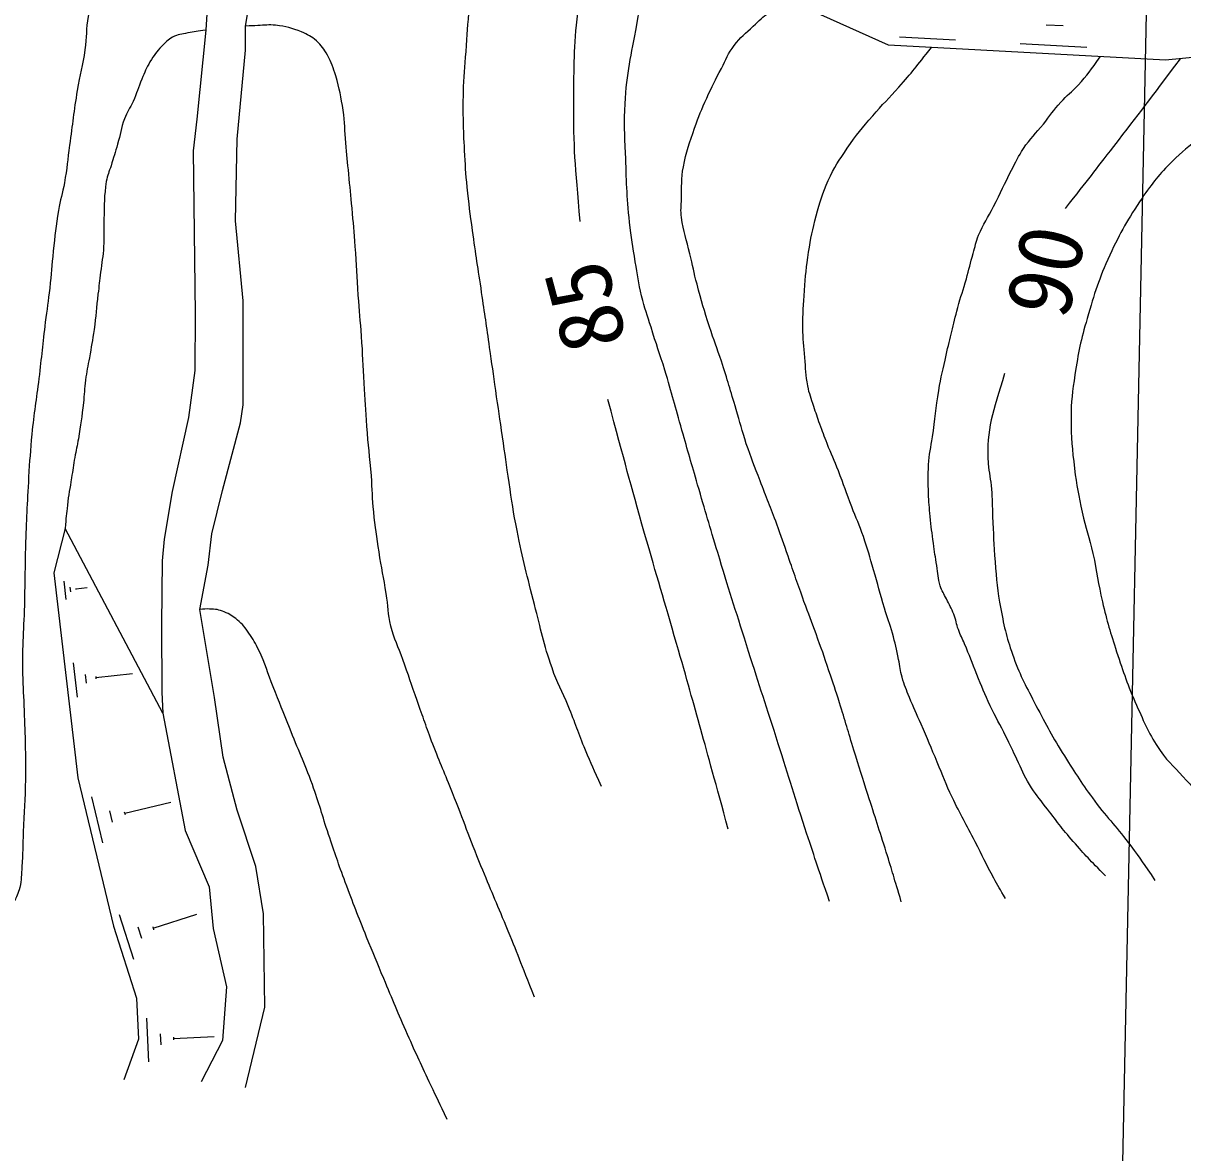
# Model space of a CAD drawing. Units: millimetres, scale not verified. Extents: x 40000 to 680000, y 20000 to 380000.
# Drawn here: x 119110 to 151718, y 238926 to 270680 of the extents above; entities that cross this region are included whole.
import ezdxf
from ezdxf.enums import TextEntityAlignment as Align

# ---------------------------------------------------------------- set-up
doc = ezdxf.new("R2010")
doc.units = ezdxf.units.MM
doc.header["$LTSCALE"] = 1000
doc.layers.add('M-BGD', color=7, linetype='Continuous', lineweight=25)
doc.layers.add('M-STR-STRC', color=7, linetype='Continuous', lineweight=25)
doc.styles.add('ＭＳ ゴシック', font='')
doc.styles.get('ＭＳ ゴシック').set_extended_font_data('MS Gothic')

msp = doc.modelspace()

# ---------------------------------------------------------------- linework, layer by layer
at = {"layer": 'M-BGD'}
for p, q in [((147880, 270637), (148350, 270612)), ((143754, 270297), (145327, 270212)), ((147145, 270112), (149023, 270010)), ((123039, 251287), (120293, 256480)), ((120249, 254997), (120309, 254483)), ((120426, 254823), (120441, 254694)), ((120586, 254793), (120589, 254760)), ((120588, 254777), (120910, 254814)), ((120519, 252695), (120632, 251736)), ((121151, 252283), (122185, 252404)), ((120849, 252369), (120877, 252129)), ((121148, 252313), (121155, 252253)), ((121031, 248934), (121342, 247639)), ((121536, 248542), (121614, 248218)), ((121954, 248514), (121974, 248433)), ((121964, 248473), (123260, 248785)), ((121807, 245625), (122209, 244367)), ((122763, 245237), (123996, 245630)), ((122336, 245274), (122436, 244959)), ((122751, 245276), (122776, 245197)), ((122573, 242710), (122636, 241486)), ((122964, 242270), (122980, 241964)), ((123337, 242174), (123341, 242098)), ((123339, 242136), (124476, 242194))]:
    msp.add_line(p, q, dxfattribs=at)
for points in [[(202848, 278887), (197236, 276034), (194295, 275478), (192258, 275328), (179791, 273945), (170880, 272269), (160494, 270551), (151234, 269639), (143444, 270064), (138090, 272468)], [(125365, 240759), (125902, 243018), (125872, 245646), (125649, 246977), (125127, 248562), (124732, 250045), (124486, 251726), (124076, 254197), (124307, 255447), (124419, 256327), (124717, 257546), (125224, 259450), (125291, 259950), (125291, 262880), (125082, 265128), (125127, 267417), (125365, 269918), (125357, 270597), (125731, 272774)], [(124366, 272453), (124246, 270480), (123994, 267980), (123889, 267089), (123949, 262507), (123934, 260915), (123755, 259600), (123300, 257519), (123077, 256174), (123017, 255562), (122995, 253780), (123009, 251879), (123039, 251287), (123666, 247988), (124344, 246403), (124456, 245229), (124829, 243596), (124717, 242086), (124113, 240923)], [(120293, 256480), (119970, 255232), (120647, 249465), (121647, 245301), (122294, 243271), (122353, 242123), (121941, 240976)]]:
    msp.add_lwpolyline(points, dxfattribs=at)
for points, knots in [([(121864, 284741), (121970, 284591), (122019, 284518), (122058, 284353), (122098, 284179), (122077, 284072), (122044, 283896), (121990, 283612), (121928, 283459), (121822, 283189), (121659, 282774), (121497, 282572), (121337, 282157), (121224, 281864), (121186, 281692), (121087, 281394), (120980, 281069), (120929, 280884), (120810, 280563), (120648, 280126), (120549, 279883), (120353, 279461), (120212, 279158), (120108, 279000), (119965, 278699), (119891, 278543), (119830, 278463), (119785, 278297), (119651, 277806), (119638, 277517), (119563, 277015), (119503, 276610), (119468, 276383), (119424, 275975), (119384, 275597), (119399, 275382), (119355, 275005), (119319, 274699), (119279, 274530), (119216, 274229), (119086, 273604), (118977, 273262), (118828, 272642), (118679, 272020), (118615, 271667), (118454, 271048), (118312, 270501), (118216, 270200), (118066, 269655), (117973, 269320), (117890, 269139), (117830, 268796), (117741, 268282), (117750, 267986), (117706, 267465), (117656, 266884), (117640, 266557), (117595, 265976), (117553, 265429), (117513, 265123), (117484, 264576), (117461, 264143), (117525, 263897), (117470, 263467), (117442, 263244), (117383, 263127), (117318, 262913), (117184, 262476), (117071, 262245), (116930, 261811), (116803, 261423), (116741, 261204), (116625, 260813), (116535, 260511), (116490, 260340), (116403, 260037), (116349, 259847), (116294, 259747), (116264, 259552), (116202, 259137), (116246, 258897), (116237, 258478), (116223, 257882), (116206, 257549), (116209, 256953), (116211, 256406), (116225, 256100), (116237, 255553), (116252, 254782), (116262, 254350), (116278, 253578), (116295, 252788), (116286, 252345), (116320, 251555), (116337, 251140), (116388, 250909), (116389, 250494), (116390, 250110), (116390, 249894), (116361, 249510), (116347, 249317), (116320, 249211), (116292, 249018), (116223, 248536), (116196, 248264), (116112, 247785), (116037, 247358), (115969, 247124), (115862, 246704), (115723, 246155), (115619, 245854), (115461, 245311), (115359, 244964), (115292, 244773), (115197, 244424), (115085, 244010), (115039, 243773), (114934, 243357), (114787, 242771), (114737, 242586), (114546, 241860)], [0, 0, 0, 0, 1, 1, 1, 2, 2, 2, 3, 3, 3, 4, 4, 4, 5, 5, 5, 6, 6, 6, 7, 7, 7, 8, 8, 8, 9, 9, 9, 10, 10, 10, 11, 11, 11, 12, 12, 12, 13, 13, 13, 14, 14, 14, 15, 15, 15, 16, 16, 16, 17, 17, 17, 18, 18, 18, 19, 19, 19, 20, 20, 20, 21, 21, 21, 22, 22, 22, 23, 23, 23, 24, 24, 24, 25, 25, 25, 26, 26, 26, 27, 27, 27, 28, 28, 28, 29, 29, 29, 30, 30, 30, 31, 31, 31, 32, 32, 32, 33, 33, 33, 34, 34, 34, 35, 35, 35, 36, 36, 36, 37, 37, 37, 38, 38, 38, 39, 39, 39, 40, 40, 40, 40]), ([(132340, 283387), (131799, 283311), (131646, 283283), (131205, 283195), (130493, 283052), (130098, 282945), (129407, 282724), (128678, 282490), (128287, 282307), (127587, 281996), (126904, 281692), (126515, 281526), (125874, 281139), (125439, 280877), (125252, 280646), (124825, 280369), (124467, 280136), (124210, 280085), (123885, 279806), (123658, 279611), (123584, 279449), (123400, 279213), (123191, 278946), (123046, 278815), (122878, 278521), (122671, 278158), (122615, 277923), (122482, 277527), (122347, 277123), (122294, 276889), (122195, 276475), (122116, 276147), (122085, 275960), (122015, 275630), (121931, 275235), (121891, 275012), (121799, 274618), (121690, 274149), (121610, 273891), (121502, 273422), (121367, 272836), (121310, 272503), (121179, 271916), (121087, 271508), (121004, 271286), (120936, 270873), (120875, 270509), (120898, 270298), (120846, 269933), (120781, 269484), (120703, 269239), (120630, 268791), (120532, 268191), (120498, 267852), (120414, 267249), (120357, 266838), (120343, 266606), (120270, 266197), (120216, 265889), (120151, 265723), (120100, 265415), (120026, 264970), (120005, 264717), (119956, 264268), (119912, 263865), (119902, 263638), (119857, 263234), (119815, 262859), (119777, 262651), (119731, 262277), (119655, 261659), (119625, 261312), (119551, 260694), (119478, 260081), (119413, 259740), (119353, 259125), (119308, 258655), (119291, 258391), (119263, 257920), (119219, 257153), (119195, 256723), (119173, 255955), (119157, 255373), (119159, 255046), (119146, 254463), (119129, 253653), (119078, 253200), (119092, 252390), (119100, 251988), (119124, 251763), (119137, 251361), (119163, 250602), (119181, 250177), (119173, 249418), (119167, 248840), (119134, 248517), (119110, 247939), (119095, 247560), (119104, 247346), (119074, 246968), (119056, 246739), (119067, 246606), (119012, 246384), (118968, 246211), (118923, 246119), (118841, 245961), (118704, 245696), (118576, 245579), (118409, 245332), (118271, 245127), (118190, 245014), (118058, 244806), (117888, 244535), (117784, 244387), (117636, 244104), (117496, 243837), (117427, 243682), (117312, 243403), (117194, 243118), (117116, 242962), (117033, 242665), (116978, 242467), (116968, 242350), (116925, 242148), (116851, 241800), (116825, 241690), (116728, 241258)], [0, 0, 0, 0, 1, 1, 1, 2, 2, 2, 3, 3, 3, 4, 4, 4, 5, 5, 5, 6, 6, 6, 7, 7, 7, 8, 8, 8, 9, 9, 9, 10, 10, 10, 11, 11, 11, 12, 12, 12, 13, 13, 13, 14, 14, 14, 15, 15, 15, 16, 16, 16, 17, 17, 17, 18, 18, 18, 19, 19, 19, 20, 20, 20, 21, 21, 21, 22, 22, 22, 23, 23, 23, 24, 24, 24, 25, 25, 25, 26, 26, 26, 27, 27, 27, 28, 28, 28, 29, 29, 29, 30, 30, 30, 31, 31, 31, 32, 32, 32, 33, 33, 33, 34, 34, 34, 35, 35, 35, 36, 36, 36, 37, 37, 37, 38, 38, 38, 39, 39, 39, 40, 40, 40, 41, 41, 41, 42, 42, 42, 42]), ([(141784, 245986), (141444, 246991), (141358, 247248), (141093, 248059), (140769, 249052), (140601, 249613), (140283, 250608), (139959, 251622), (139771, 252189), (139450, 253204), (139129, 254217), (138949, 254784), (138640, 255801), (138414, 256543), (138291, 256960), (138074, 257705), (137899, 258305), (137804, 258641), (137633, 259241), (137445, 259898), (137352, 260269), (137154, 260922), (137011, 261397), (136911, 261657), (136764, 262131), (136657, 262474), (136585, 262663), (136500, 263012), (136409, 263384), (136385, 263598), (136323, 263976), (136253, 264407), (136206, 264649), (136160, 265084), (136080, 265841), (136077, 266268), (136046, 267029), (136024, 267570), (136005, 267874), (136034, 268414), (136081, 269290), (136208, 269772), (136361, 270636), (136474, 271270), (136513, 271633), (136701, 272248), (136840, 272703), (136900, 272971), (137129, 273387), (137305, 273708), (137409, 273889), (137645, 274168), (137758, 274301), (137828, 274373), (137973, 274470), (138170, 274603), (138291, 274685), (138525, 274728), (138985, 274813), (139255, 274743), (139722, 274746), (140414, 274751), (140802, 274721), (141493, 274746), (142064, 274767), (142388, 274761), (142952, 274850), (143354, 274914), (143572, 274987), (143970, 275067), (146513, 275580), (147947, 275814), (150498, 276282), (152662, 276680), (153874, 276902), (156043, 277272), (158304, 277658), (159574, 277855), (161841, 278204), (163676, 278486), (164705, 278632), (166541, 278904), (167504, 279047), (168044, 279122), (169006, 279269), (169943, 279412), (170472, 279469), (171402, 279651), (172240, 279814), (172703, 279937), (173532, 280143), (174384, 280354), (174867, 280454), (175708, 280710), (176349, 280905), (176707, 281025), (177328, 281277), (177925, 281519), (178261, 281664), (178810, 282000), (179216, 282249), (179361, 282351), (179809, 282698)], [0, 0, 0, 0, 1, 1, 1, 2, 2, 2, 3, 3, 3, 4, 4, 4, 5, 5, 5, 6, 6, 6, 7, 7, 7, 8, 8, 8, 9, 9, 9, 10, 10, 10, 11, 11, 11, 12, 12, 12, 13, 13, 13, 14, 14, 14, 15, 15, 15, 16, 16, 16, 17, 17, 17, 18, 18, 18, 19, 19, 19, 20, 20, 20, 21, 21, 21, 22, 22, 22, 23, 23, 23, 24, 24, 24, 25, 25, 25, 26, 26, 26, 27, 27, 27, 28, 28, 28, 29, 29, 29, 30, 30, 30, 31, 31, 31, 32, 32, 32, 33, 33, 33, 34, 34, 34, 34]), ([(135370, 249219), (135147, 249710), (135089, 249842), (134920, 250246), (134721, 250726), (134638, 251006), (134439, 251486), (134266, 251906), (134130, 252126), (133980, 252555), (133741, 253236), (133667, 253636), (133488, 254335), (133281, 255144), (133161, 255596), (132996, 256415), (132890, 256941), (132853, 257241), (132772, 257772), (132696, 258271), (132662, 258551), (132590, 259050), (132516, 259560), (132471, 259844), (132397, 260354), (132329, 260828), (132294, 261094), (132226, 261568), (132140, 262169), (132090, 262506), (132002, 263107), (131902, 263790), (131838, 264171), (131745, 264855), (131681, 265328), (131642, 265593), (131596, 266069), (131556, 266473), (131541, 266700), (131521, 267106), (131489, 267742), (131478, 268099), (131489, 268736), (131496, 269184), (131532, 269433), (131564, 269880), (131598, 270367), (131608, 270640), (131660, 271125), (131705, 271545), (131773, 271775), (131820, 272194), (131901, 272909), (131921, 273312), (131980, 274028), (132019, 274491), (132074, 274750), (132077, 275215), (132080, 275854), (132050, 276212), (132013, 276850), (131990, 277245), (131984, 277468), (131938, 277861), (131892, 278245), (131876, 278466), (131756, 278834), (131658, 279132), (131558, 279283), (131392, 279550), (131257, 279768), (131177, 279891), (130997, 280074), (130803, 280270), (130674, 280360), (130452, 280523), (130257, 280665), (130186, 280711), (129938, 280865)], [0, 0, 0, 0, 1, 1, 1, 2, 2, 2, 3, 3, 3, 4, 4, 4, 5, 5, 5, 6, 6, 6, 7, 7, 7, 8, 8, 8, 9, 9, 9, 10, 10, 10, 11, 11, 11, 12, 12, 12, 13, 13, 13, 14, 14, 14, 15, 15, 15, 16, 16, 16, 17, 17, 17, 18, 18, 18, 19, 19, 19, 20, 20, 20, 21, 21, 21, 22, 22, 22, 23, 23, 23, 24, 24, 24, 25, 25, 25, 26, 26, 26, 26]), ([(134770, 265110), (134636, 266709), (134581, 267172), (134592, 268497), (134600, 269464), (134593, 270009), (134704, 270970), (134780, 271637), (134837, 272011), (134993, 272664), (135141, 273282), (135216, 273636), (135461, 274223), (135735, 274879), (135993, 275198), (136397, 275783), (136639, 276134), (136768, 276347), (137088, 276630), (137490, 276985), (137752, 277064), (138298, 277262)], [0, 0, 0, 0, 1, 1, 1, 2, 2, 2, 3, 3, 3, 4, 4, 4, 5, 5, 5, 6, 6, 6, 7, 7, 7, 7]), ([(143802, 245980), (143601, 246657), (143549, 246831), (143381, 247374), (143185, 248009), (143065, 248362), (142864, 248996), (142709, 249484), (142621, 249757), (142469, 250245), (142308, 250765), (142231, 251060), (142066, 251578), (141954, 251931), (141887, 252127), (141768, 252477), (141630, 252882), (141554, 253109), (141408, 253512), (141279, 253869), (141197, 254066), (141066, 254423), (140886, 254920), (140795, 255201), (140619, 255699), (140496, 256049), (140433, 256246), (140304, 256593), (140125, 257074), (140012, 257338), (139830, 257817), (139676, 258223), (139583, 258448), (139444, 258860), (139319, 259233), (139269, 259448), (139155, 259824), (138995, 260354), (138915, 260654), (138743, 261179), (138619, 261558), (138533, 261764), (138410, 262144), (138259, 262607), (138185, 262870), (138059, 263340), (137970, 263673), (137936, 263864), (137857, 264200), (137764, 264598), (137677, 264815), (137621, 265221), (137593, 265421), (137615, 265536), (137621, 265738), (137630, 266092), (137610, 266294), (137673, 266642), (137752, 267078), (137845, 267313), (137989, 267733), (138104, 268069), (138187, 268250), (138331, 268575), (138478, 268907), (138574, 269086), (138743, 269408), (138877, 269663), (138928, 269823), (139102, 270052), (139283, 270289), (139421, 270391), (139637, 270596), (139976, 270917), (140112, 271013), (140558, 271359)], [0, 0, 0, 0, 1, 1, 1, 2, 2, 2, 3, 3, 3, 4, 4, 4, 5, 5, 5, 6, 6, 6, 7, 7, 7, 8, 8, 8, 9, 9, 9, 10, 10, 10, 11, 11, 11, 12, 12, 12, 13, 13, 13, 14, 14, 14, 15, 15, 15, 16, 16, 16, 17, 17, 17, 18, 18, 18, 19, 19, 19, 20, 20, 20, 21, 21, 21, 22, 22, 22, 23, 23, 23, 24, 24, 24, 25, 25, 25, 25]), ([(157879, 271510), (156964, 270939), (156731, 270794), (156000, 270328), (155465, 269987), (155142, 269830), (154635, 269449), (153931, 268918), (153589, 268555), (152908, 267993), (152332, 267520), (151950, 267323), (151422, 266796), (151053, 266428), (150865, 266198), (150573, 265765), (150170, 265168), (149967, 264813), (149664, 264159), (149354, 263489), (149235, 263089), (149028, 262380), (148851, 261774), (148779, 261424), (148684, 260799), (148612, 260324), (148576, 260054), (148577, 259573), (148577, 259019), (148606, 258708), (148673, 258159), (148733, 257676), (148785, 257408), (148888, 256933), (148988, 256475), (149085, 256228), (149190, 255771), (149310, 255243), (149333, 254938), (149459, 254410), (149590, 253858), (149679, 253552), (149856, 253012), (150052, 252418), (150163, 252084), (150416, 251512), (150643, 250996), (150767, 250699), (151083, 250232), (151328, 249870), (151534, 249720), (151825, 249393), (152093, 249092), (152239, 248920), (152513, 248624), (152955, 248147), (153114, 247999), (153685, 247441)], [0, 0, 0, 0, 1, 1, 1, 2, 2, 2, 3, 3, 3, 4, 4, 4, 5, 5, 5, 6, 6, 6, 7, 7, 7, 8, 8, 8, 9, 9, 9, 10, 10, 10, 11, 11, 11, 12, 12, 12, 13, 13, 13, 14, 14, 14, 15, 15, 15, 16, 16, 16, 17, 17, 17, 18, 18, 18, 19, 19, 19, 19]), ([(124246, 270480), (124006, 270455), (123933, 270449), (123736, 270405), (123567, 270367), (123462, 270366), (123310, 270284), (123176, 270211), (123115, 270144), (123009, 270033), (122862, 269878), (122782, 269784), (122675, 269598), (122570, 269416), (122532, 269303), (122449, 269110), (122345, 268864), (122306, 268719), (122199, 268475), (122114, 268281), (122029, 268189), (121956, 267990), (121857, 267720), (121844, 267556), (121764, 267280), (121696, 267042), (121652, 266911), (121580, 266674), (121528, 266501), (121475, 266410), (121447, 266231), (121382, 265821), (121393, 265585), (121380, 265170), (121370, 264868), (121393, 264698), (121372, 264397), (121352, 264115), (121321, 263959), (121288, 263679), (121259, 263437), (121241, 263302), (121213, 263060), (121168, 262674), (121157, 262456), (121104, 262070), (121061, 261759), (121024, 261587), (120971, 261277), (120929, 261032), (120895, 260896), (120862, 260650), (120828, 260400), (120831, 260257), (120803, 260007), (120759, 259612), (120725, 259392), (120661, 259000), (120628, 258793), (120597, 258680), (120561, 258473), (120522, 258249), (120504, 258122), (120469, 257897), (120422, 257597), (120388, 257430), (120352, 257128), (120323, 256876), (120315, 256791), (120293, 256480)], [0, 0, 0, 0, 1, 1, 1, 2, 2, 2, 3, 3, 3, 4, 4, 4, 5, 5, 5, 6, 6, 6, 7, 7, 7, 8, 8, 8, 9, 9, 9, 10, 10, 10, 11, 11, 11, 12, 12, 12, 13, 13, 13, 14, 14, 14, 15, 15, 15, 16, 16, 16, 17, 17, 17, 18, 18, 18, 19, 19, 19, 20, 20, 20, 21, 21, 21, 22, 22, 22, 23, 23, 23, 23]), ([(133490, 243300), (133106, 244272), (133009, 244521), (132690, 245299), (132418, 245962), (132252, 246328), (131982, 246992), (131658, 247789), (131500, 248245), (131182, 249045), (130969, 249581), (130833, 249875), (130628, 250414), (130448, 250891), (130356, 251162), (130186, 251643), (130028, 252093), (129944, 252346), (129785, 252796), (129656, 253162), (129545, 253355), (129451, 253732), (129363, 254082), (129374, 254290), (129317, 254647), (129245, 255105), (129187, 255358), (129117, 255816), (129050, 256254), (129012, 256500), (128967, 256940), (128926, 257337), (128931, 257562), (128900, 257960), (128857, 258503), (128817, 258807), (128774, 259351), (128738, 259823), (128727, 260089), (128699, 260562), (128668, 261076), (128660, 261365), (128624, 261878), (128593, 262329), (128564, 262581), (128532, 263031), (128494, 263568), (128488, 263869), (128449, 264406), (128418, 264825), (128394, 265060), (128357, 265479), (128323, 265855), (128301, 266065), (128265, 266440), (128232, 266781), (128211, 266972), (128181, 267313), (128149, 267672), (128161, 267877), (128106, 268232), (128047, 268613), (128008, 268828), (127897, 269197), (127826, 269433), (127781, 269566), (127663, 269782), (127568, 269956), (127503, 270053), (127354, 270183), (127211, 270308), (127113, 270364), (126936, 270434), (126664, 270542), (126501, 270588), (126209, 270622), (126015, 270645), (125904, 270621), (125708, 270614), (125571, 270609), (125526, 270607), (125357, 270597)], [0, 0, 0, 0, 1, 1, 1, 2, 2, 2, 3, 3, 3, 4, 4, 4, 5, 5, 5, 6, 6, 6, 7, 7, 7, 8, 8, 8, 9, 9, 9, 10, 10, 10, 11, 11, 11, 12, 12, 12, 13, 13, 13, 14, 14, 14, 15, 15, 15, 16, 16, 16, 17, 17, 17, 18, 18, 18, 19, 19, 19, 20, 20, 20, 21, 21, 21, 22, 22, 22, 23, 23, 23, 24, 24, 24, 25, 25, 25, 26, 26, 26, 27, 27, 27, 27]), ([(146730, 246071), (146568, 246347), (146527, 246422), (146401, 246650), (146185, 247042), (146084, 247273), (145879, 247671), (145628, 248159), (145468, 248423), (145233, 248919), (145053, 249298), (144977, 249521), (144813, 249906), (144636, 250323), (144538, 250557), (144359, 250973), (144232, 251268), (144147, 251428), (144030, 251727), (143944, 251947), (143890, 252068), (143826, 252295), (143772, 252486), (143766, 252599), (143724, 252794), (143661, 253083), (143635, 253247), (143553, 253531), (143474, 253809), (143410, 253958), (143326, 254235), (143199, 254656), (143145, 254896), (143020, 255318), (142913, 255683), (142861, 255890), (142737, 256249), (142621, 256581), (142534, 256759), (142407, 257088), (142258, 257479), (142186, 257703), (142033, 258092), (141914, 258396), (141834, 258560), (141715, 258864), (141633, 259075), (141587, 259195), (141511, 259408), (141442, 259603), (141403, 259711), (141341, 259908), (141270, 260132), (141215, 260255), (141171, 260486), (141113, 260793), (141117, 260970), (141091, 261281), (141065, 261608), (141038, 261792), (141035, 262120), (141030, 262528), (141049, 262757), (141080, 263164), (141112, 263586), (141128, 263824), (141193, 264242), (141257, 264645), (141301, 264870), (141409, 265263), (141518, 265660), (141579, 265886), (141749, 266261), (141919, 266636), (142051, 266829), (142283, 267169), (142537, 267542), (142707, 267732), (142997, 268077), (143272, 268403), (143453, 268562), (143735, 268882), (144107, 269306), (144222, 269456), (144652, 269998)], [0, 0, 0, 0, 1, 1, 1, 2, 2, 2, 3, 3, 3, 4, 4, 4, 5, 5, 5, 6, 6, 6, 7, 7, 7, 8, 8, 8, 9, 9, 9, 10, 10, 10, 11, 11, 11, 12, 12, 12, 13, 13, 13, 14, 14, 14, 15, 15, 15, 16, 16, 16, 17, 17, 17, 18, 18, 18, 19, 19, 19, 20, 20, 20, 21, 21, 21, 22, 22, 22, 23, 23, 23, 24, 24, 24, 25, 25, 25, 26, 26, 26, 27, 27, 27, 28, 28, 28, 28]), ([(149548, 246711), (149103, 247158), (148976, 247285), (148637, 247678), (148319, 248047), (148156, 248266), (147861, 248653), (147679, 248893), (147566, 249021), (147406, 249277), (147241, 249540), (147190, 249710), (147054, 249988), (146931, 250239), (146866, 250382), (146742, 250632), (146574, 250971), (146464, 251153), (146302, 251495), (146143, 251833), (146069, 252029), (145927, 252375), (145789, 252708), (145722, 252898), (145583, 253230), (145516, 253389), (145467, 253473), (145407, 253634), (145345, 253799), (145343, 253902), (145279, 254066), (145211, 254240), (145152, 254329), (145071, 254497), (145002, 254641), (144944, 254713), (144895, 254865), (144827, 255079), (144835, 255211), (144799, 255433), (144760, 255678), (144737, 255815), (144703, 256060), (144664, 256353), (144644, 256518), (144616, 256812), (144591, 257066), (144577, 257208), (144568, 257463), (144556, 257775), (144550, 257951), (144568, 258263), (144585, 258575), (144637, 258745), (144679, 259054), (144750, 259562), (144773, 259848), (144855, 260353), (144919, 260744), (144977, 260959), (145063, 261345), (145181, 261870), (145251, 262164), (145391, 262684), (145477, 263002), (145540, 263175), (145631, 263491), (145710, 263769), (145744, 263928), (145823, 264207), (145879, 264408), (145897, 264525), (145975, 264718), (146108, 265049), (146237, 265208), (146398, 265526), (146600, 265923), (146697, 266154), (146902, 266549), (147027, 266790), (147090, 266930), (147238, 267157), (147427, 267447), (147581, 267574), (147797, 267844), (147989, 268084), (148081, 268231), (148285, 268460), (148463, 268660), (148591, 268744), (148773, 268940), (149042, 269230), (149121, 269353), (149398, 269739)], [0, 0, 0, 0, 1, 1, 1, 2, 2, 2, 3, 3, 3, 4, 4, 4, 5, 5, 5, 6, 6, 6, 7, 7, 7, 8, 8, 8, 9, 9, 9, 10, 10, 10, 11, 11, 11, 12, 12, 12, 13, 13, 13, 14, 14, 14, 15, 15, 15, 16, 16, 16, 17, 17, 17, 18, 18, 18, 19, 19, 19, 20, 20, 20, 21, 21, 21, 22, 22, 22, 23, 23, 23, 24, 24, 24, 25, 25, 25, 26, 26, 26, 27, 27, 27, 28, 28, 28, 29, 29, 29, 30, 30, 30, 31, 31, 31, 31]), ([(151642, 269679), (150756, 268503), (150514, 268179), (149766, 267212), (149239, 266530), (149071, 266314), (148408, 265471)], [0, 0, 0, 0, 1, 1, 1, 2, 2, 2, 2]), ([(146701, 260829), (146393, 259727), (146179, 259304), (146248, 258304), (146268, 258022), (146312, 257867), (146337, 257585), (146363, 257285), (146355, 257116), (146370, 256815), (146394, 256318), (146399, 256039), (146440, 255543), (146482, 255024), (146500, 254731), (146597, 254220), (146700, 253673), (146775, 253367), (146962, 252844), (147157, 252299), (147324, 252017), (147589, 251503), (147881, 250937), (148055, 250625), (148390, 250083), (148705, 249575), (148887, 249292), (149244, 248812), (149619, 248307), (149881, 248064), (150254, 247558), (150529, 247184), (150620, 247055), (150933, 246583)], [0, 0, 0, 0, 1, 1, 1, 2, 2, 2, 3, 3, 3, 4, 4, 4, 5, 5, 5, 6, 6, 6, 7, 7, 7, 8, 8, 8, 9, 9, 9, 10, 10, 10, 11, 11, 11, 11]), ([(138935, 248028), (138238, 250564), (138065, 251210), (137483, 253242), (137136, 254452), (136928, 255126), (136585, 256337), (136169, 257803), (136045, 258271), (135554, 260100)], [0, 0, 0, 0, 1, 1, 1, 2, 2, 2, 3, 3, 3, 3]), ([(131031, 239865), (130807, 240329), (130751, 240448), (130574, 240823), (130313, 241378), (130165, 241689), (129917, 242250), (129646, 242862), (129506, 243210), (129248, 243827), (129058, 244281), (128952, 244536), (128768, 244992), (128527, 245590), (128391, 245925), (128167, 246530), (127973, 247051), (127876, 247347), (127698, 247873), (127514, 248420), (127440, 248736), (127241, 249278), (127009, 249910), (126846, 250252), (126595, 250877), (126415, 251325), (126315, 251576), (126138, 252025), (125980, 252425), (125921, 252662), (125737, 253051), (125643, 253249), (125580, 253356), (125456, 253537), (125349, 253693), (125280, 253778), (125137, 253902), (125008, 254013), (124923, 254065), (124766, 254132), (124614, 254196), (124516, 254207), (124352, 254212), (124244, 254215), (124200, 254213), (124076, 254197)], [0, 0, 0, 0, 1, 1, 1, 2, 2, 2, 3, 3, 3, 4, 4, 4, 5, 5, 5, 6, 6, 6, 7, 7, 7, 8, 8, 8, 9, 9, 9, 10, 10, 10, 11, 11, 11, 12, 12, 12, 13, 13, 13, 14, 14, 14, 15, 15, 15, 15])]:
    msp.add_open_spline(points, degree=3, knots=knots, dxfattribs=at)
at = {"layer": 'M-STR-STRC'}
msp.add_line((150000, 237000), (151096, 290432), dxfattribs=at)

# ---------------------------------------------------------------- texts
at = {"layer": 'M-BGD', "style": 'ＭＳ ゴシック'}
for s, rotation, p in [('90', 77.738, (147845, 263719)), ('85', 105.062, (134895, 262707))]:
    msp.add_text(s, height=1833, rotation=rotation, dxfattribs=at).set_placement(p, align=Align.MIDDLE_CENTER)

doc.saveas('drawing.dxf')
